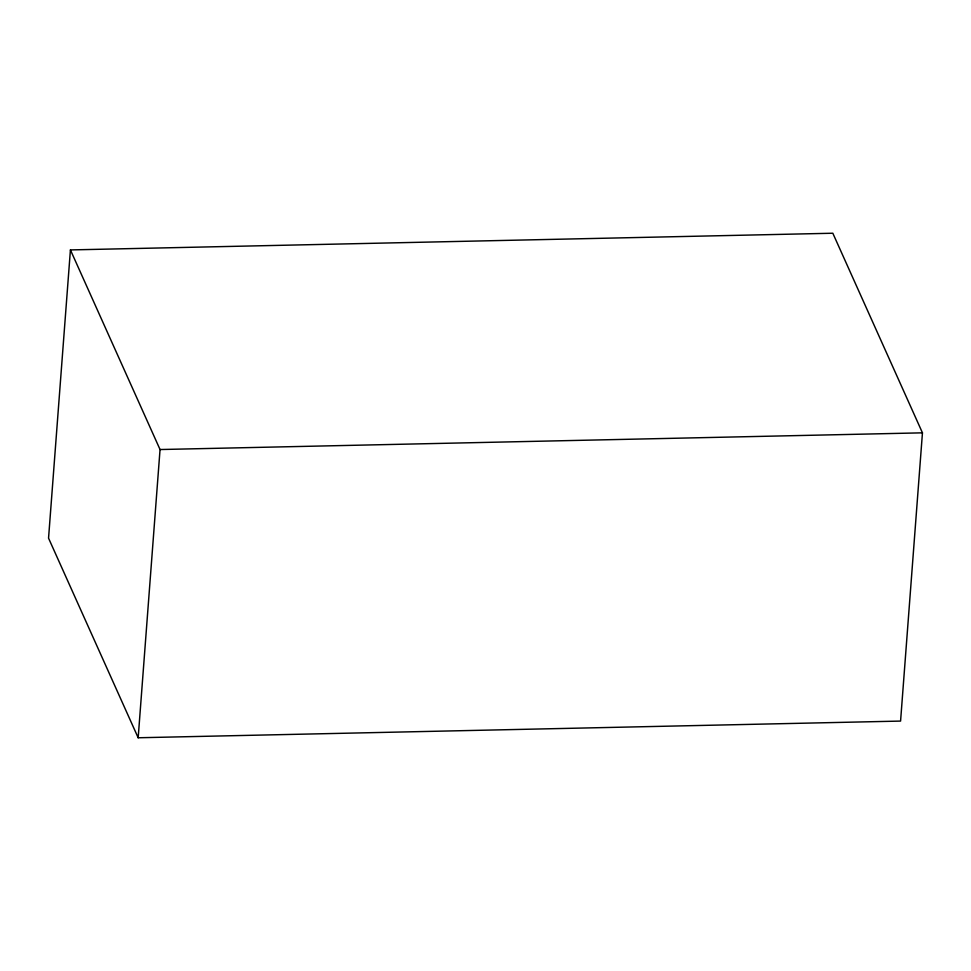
<?xml version="1.0" encoding="UTF-8"?>
<svg xmlns="http://www.w3.org/2000/svg" width="971" height="971" viewBox="0 0 971 971"><rect width="100%" height="100%" fill="white"/><g stroke="black" fill="none" stroke-linecap="round" stroke-linejoin="round"><path stroke-width="1.46" d="M70.422 249.923L48.55 538.165L138.173 737.766L900.578 721.077L922.45 432.835L832.827 233.234L70.422 249.923L160.045 449.537L138.173 737.766M160.045 449.537L922.45 432.835"/></g></svg>
